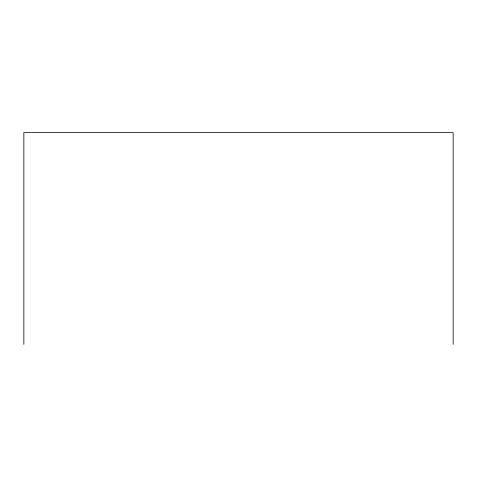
<?xml version="1.0" encoding="UTF-8"?>
<svg xmlns="http://www.w3.org/2000/svg" width="477" height="477" viewBox="0 0 477 477"><rect width="100%" height="100%" fill="white"/><g stroke="black" fill="none" stroke-linecap="round" stroke-linejoin="round"><path stroke-width="0.72" d="M453.15 344.376L453.15 132.624L23.85 132.624L23.85 344.376"/></g></svg>
